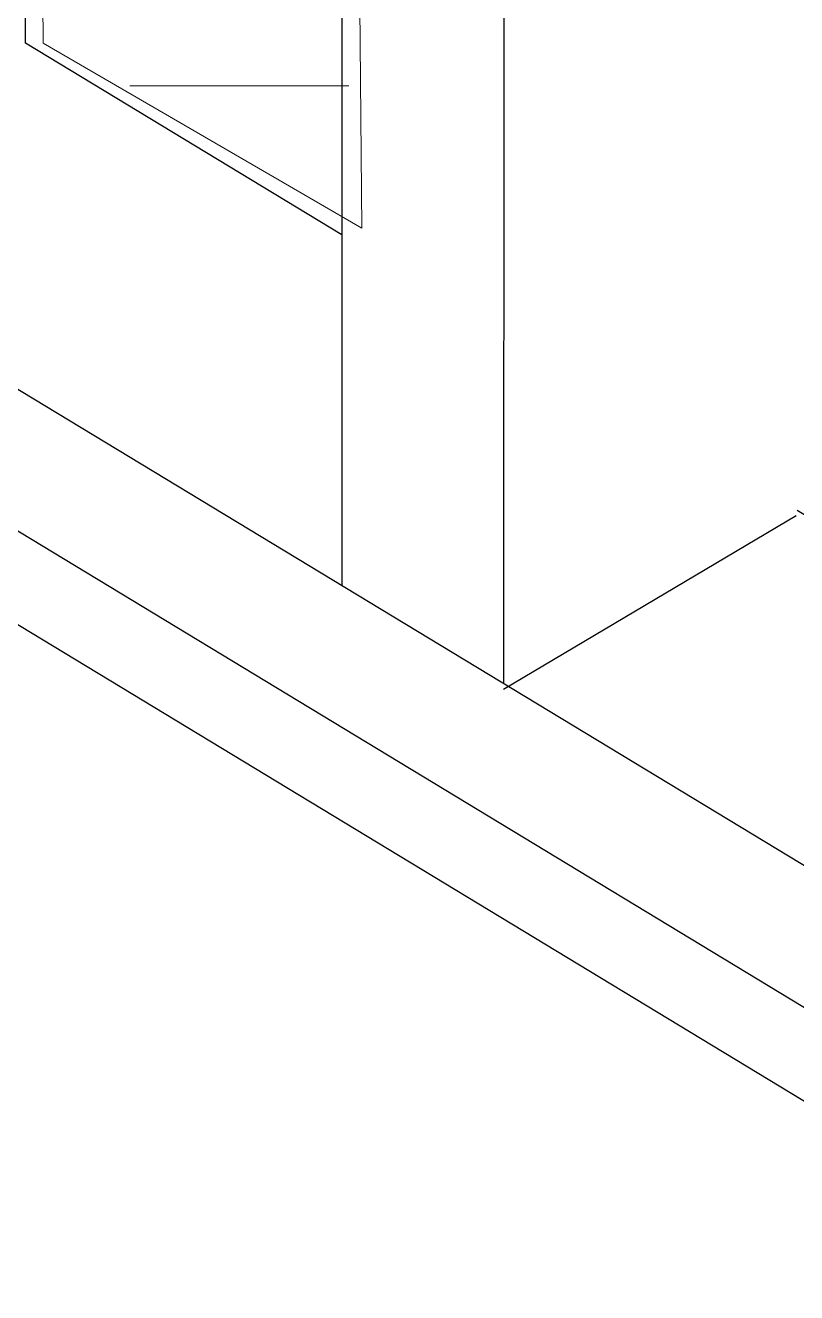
# Model space of a CAD drawing. Header units: inches. Extents: x -20.7 to 76.3, y -55.2 to 19.1.
# Drawn here: x -12.467 to -11.86, y -2.118 to -1.12 of the extents above; entities that cross this region are included whole.
import ezdxf

# ---------------------------------------------------------------- set-up
doc = ezdxf.new("R2010")
doc.units = ezdxf.units.IN
doc.header["$MEASUREMENT"] = 0
for name, color, linetype, lineweight in [('.ATI-HATCH', 7, 'Continuous', 0), ('G-ANNO-TTLB', 7, 'Continuous', 0), ('TYVEK', 7, 'Continuous', 0)]:
    doc.layers.add(name, color=color, linetype=linetype, lineweight=lineweight)

# ---------------------------------------------------------------- blocks, each defined once
blk = doc.blocks.new('Block_32')
at = {"layer": 'TYVEK', "color": 33, "lineweight": 25, "true_color": 0xcc9966}
for p, q in [((-12.2176, -1.28496), (-12.46672, -1.13399)), ((-11.60495, -1.65625), (-11.85921, -1.50216))]:
    blk.add_line(p, q, dxfattribs=at)
blk = doc.blocks.new('Block_675')
at = {"layer": '.ATI-HATCH'}
blk.add_open_spline([(-12.20176, -1.2798), (-12.20176, -1.2798), (-12.21214, -0.14407), (-12.21214, -0.14407), (-12.21214, -0.14407), (-11.97885, -0.00907), (-11.97885, -0.00907), (-11.97885, -0.00907), (-12.46383, 0.26907), (-12.46383, 0.26907), (-12.46383, 0.26907), (-12.45282, -1.13399), (-12.45282, -1.13399), (-12.45282, -1.13399), (-12.20176, -1.2798), (-12.20176, -1.2798)], degree=3, knots=[0, 0, 0, 0, 1, 1, 1, 2, 2, 2, 3, 3, 3, 4, 4, 4, 5, 5, 5, 5], dxfattribs=at)
at = {"layer": '.ATI-HATCH', "color": 8, "lineweight": 0, "true_color": 0x808080}
blk.add_open_spline([(-12.38438, -1.16763), (-12.38438, -1.16763), (-12.21214, -1.16763), (-12.21214, -1.16763)], degree=3, dxfattribs=at)

msp = doc.modelspace()

# ---------------------------------------------------------------- hatches: boundary and pattern name
at = {"layer": 'G-ANNO-TTLB', "true_color": 0xff00ff, "transparency": 33554687}
h = msp.add_hatch(color=6, dxfattribs=at)
edge = h.paths.add_edge_path()
edge.add_spline(control_points=[(20.03424, -15.13455), (20.03424, -15.13455), (-20.6658, -15.13455), (-20.6658, -15.13455), (-20.6658, -15.13455), (-20.6658, 19.00075), (-20.6658, 19.00075), (-20.6658, 19.00075), (20.03424, 19.00075), (20.03424, 19.00075), (20.03424, 19.00075), (20.03424, -15.13455), (20.03424, -15.13455)], knot_values=[0, 0, 0, 0, 1, 1, 1, 2, 2, 2, 3, 3, 3, 4, 4, 4, 4], degree=3, periodic=0)
edge = h.paths.add_edge_path()
edge.add_spline(control_points=[(-20.54076, 18.87571), (-20.54076, 18.87571), (-20.54076, -15.00951), (-20.54076, -15.00951), (-20.54076, -15.00951), (19.9092, -15.00951), (19.9092, -15.00951), (19.9092, -15.00951), (19.9092, 18.87571), (19.9092, 18.87571), (19.9092, 18.87571), (-20.54076, 18.87571), (-20.54076, 18.87571)], knot_values=[0, 0, 0, 0, 1, 1, 1, 2, 2, 2, 3, 3, 3, 4, 4, 4, 4], degree=3, periodic=0)
edge.add_line((-20.54076, 18.87571), (-20.54076, 18.87571))

# ---------------------------------------------------------------- linework, layer by layer
at = {"layer": 'G-ANNO-TTLB'}
for points in [[(20.03424, -15.13455), (20.03424, -15.13455), (-20.6658, -15.13455), (-20.6658, -15.13455), (-20.6658, -15.13455), (-20.6658, 19.00075), (-20.6658, 19.00075), (-20.6658, 19.00075), (20.03424, 19.00075), (20.03424, 19.00075), (20.03424, 19.00075), (20.03424, -15.13455), (20.03424, -15.13455)], [(-20.54076, 18.87571), (-20.54076, 18.87571), (-20.54076, -15.00951), (-20.54076, -15.00951), (-20.54076, -15.00951), (19.9092, -15.00951), (19.9092, -15.00951), (19.9092, -15.00951), (19.9092, 18.87571), (19.9092, 18.87571), (19.9092, 18.87571), (-20.54076, 18.87571), (-20.54076, 18.87571)]]:
    msp.add_open_spline(points, degree=3, knots=[0, 0, 0, 0, 1, 1, 1, 2, 2, 2, 3, 3, 3, 4, 4, 4, 4], dxfattribs=at)
at = {"layer": 'TYVEK', "color": 33, "lineweight": 25, "true_color": 0xcc9966}
for p, q in [((-12.46672, -1.13399), (-12.46672, 0.27666)), ((-12.2176, -0.13981), (-12.2176, -1.56143)), ((-12.08966, -0.21319), (-12.09033, -1.63853)), ((-11.60495, -1.93272), (-12.70008, -1.26903)), ((-11.60495, -2.04442), (-12.70008, -1.38073)), ((-11.60495, -2.11823), (-12.70008, -1.45454)), ((-12.09033, -1.64287), (-11.85987, -1.50615))]:
    msp.add_line(p, q, dxfattribs=at)

# ---------------------------------------------------------------- block references
at = {"layer": '.ATI-HATCH'}
msp.add_blockref('Block_675', (0, 0), dxfattribs=at)
at = {"layer": 'TYVEK'}
msp.add_blockref('Block_32', (0, 0), dxfattribs=at)

doc.saveas('drawing.dxf')
